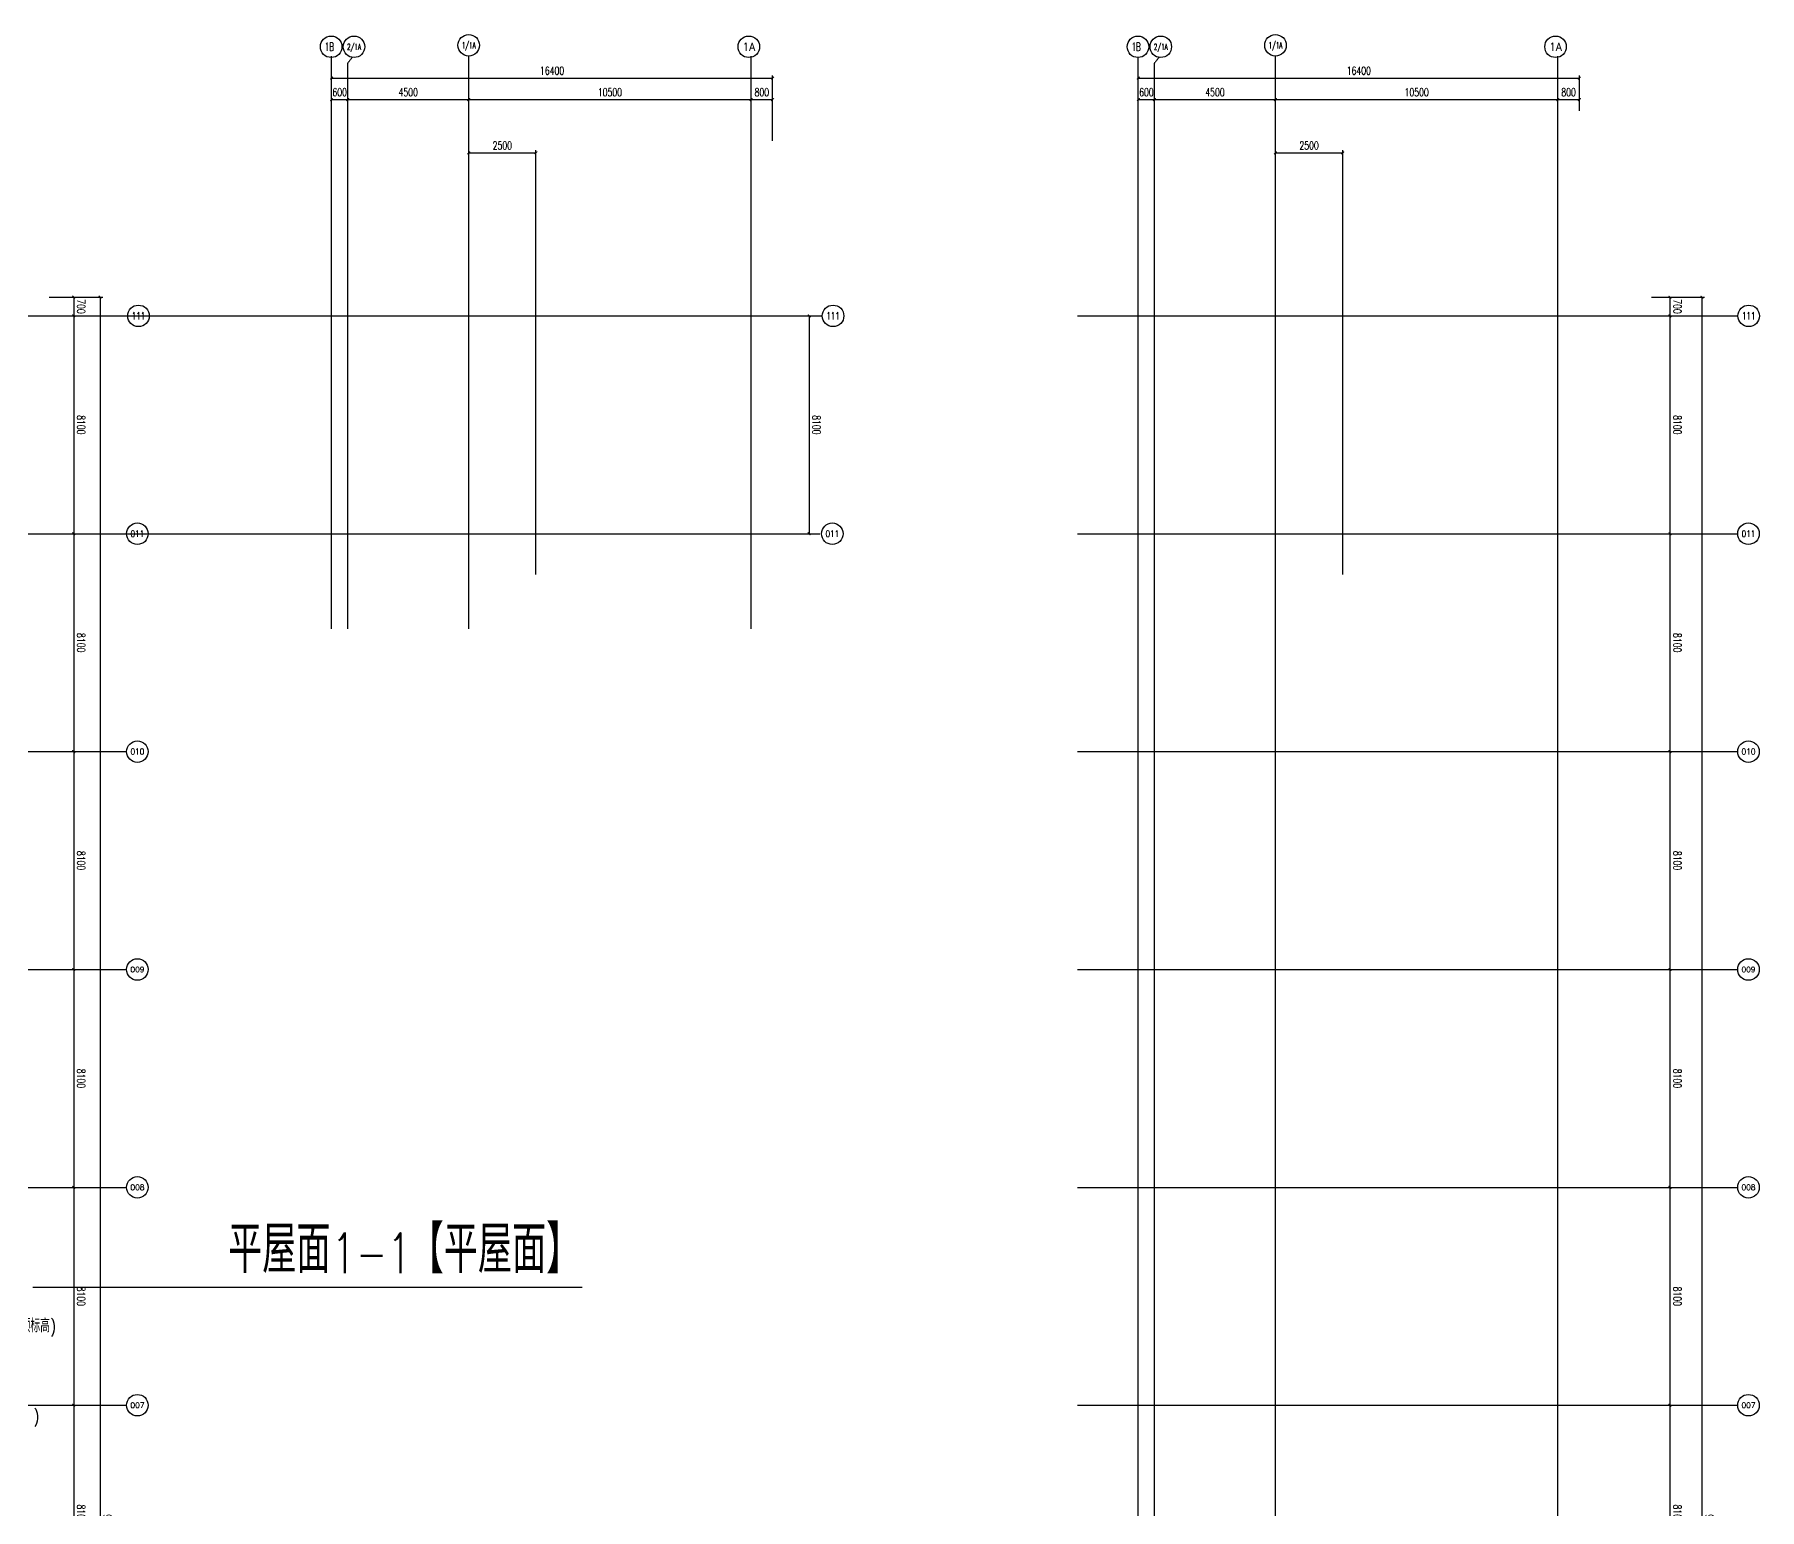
# Model space of a CAD drawing. Extents: x -954573 to 446329, y 489853 to 1226784.
# Drawn here: x 374498 to 438645, y 787444 to 842282 of the extents above; entities that cross this region are included whole.
import ezdxf
from ezdxf.enums import TextEntityAlignment as Align

# ---------------------------------------------------------------- set-up
doc = ezdxf.new("R2010")
doc.units = 0
doc.header["$LTSCALE"] = 10
doc.header["$MEASUREMENT"] = 0
doc.linetypes.add('10平面$0$DOTE', pattern=[2.42, 2, -0.2, 0.02, -0.2])
doc.layers.get('Defpoints').update_dxf_attribs({"color": 210})
for name, color, linetype in [('10平面$0$A-AXIS-D', 8, 'Continuous'), ('10平面$0$A-AXIS-DOTE', 8, '10平面$0$DOTE'), ('10平面$0$AS-WALL', 8, 'Continuous'), ('10平面$0$PUB_TEXT', 8, 'Continuous'), ('A-LIN-V', 9, 'Continuous'), ('建-引出', 3, 'Continuous')]:
    doc.layers.add(name, color=color, linetype=linetype)
doc.styles.add('10平面$0$_TCH_AXIS', font='COMPLEX', dxfattribs={"bigfont": 'GBCBIG'})
doc.styles.add('10平面$0$_TCH_DIM', font='SIMPLEX', dxfattribs={"bigfont": 'GBCBIG'})
doc.styles.add('10平面$0$_TCH_DIM_T3', font='SIMPLEX', dxfattribs={"width": 0.705882, "bigfont": 'GBCBIG'})
doc.styles.add('10平面$0$A-DIM_T3', font='SIMPLEX', dxfattribs={"width": 0.705882, "bigfont": 'GBCBIG'})
doc.styles.add('A-STANDARD', font='SIMPLEX', dxfattribs={"bigfont": 'GBCBIG'})
doc.dimstyles.new('10平面$0$_TCH_ARCH&&100', dxfattribs={"dimtxt": 297.5, "dimasz": 100, "dimexe": 100, "dimexo": 100, "dimgap": 126.25, "dimtad": 1, "dimdec": 0, "dimzin": 0, "dimdsep": 46, "dimtxsty": '10平面$0$_TCH_DIM_T3', "dimblk": '10平面$0$_ArchTick', "dimcen": 0.09, "dimclrt": 7, "dimazin": 2, "dimtfac": 1, "dimtdec": 0, "dimtix": 1, "dimtmove": 2, "dimatfit": 3, "dimfxl": 0, "dimtolj": 1, "dimtzin": 0, "dimarcsym": 0})
doc.dimstyles.new('10平面$0$A-DIM&&100', dxfattribs={"dimtxt": 297.5, "dimasz": 100, "dimexe": 100, "dimexo": 100, "dimgap": 126.25, "dimtad": 1, "dimdec": 0, "dimzin": 0, "dimdsep": 46, "dimtxsty": '10平面$0$A-DIM_T3', "dimblk": '10平面$0$_ArchTick', "dimcen": 0.09, "dimclrt": 7, "dimazin": 2, "dimtfac": 1, "dimtdec": 0, "dimtix": 1, "dimtmove": 2, "dimatfit": 3, "dimfxl": 0, "dimtolj": 1, "dimtzin": 0, "dimarcsym": 0})

# ---------------------------------------------------------------- blocks, each defined once
blk = doc.blocks.new('10平面$0$rrrrrrrrrrrrrrrrrrrrr')
at = {"layer": '10平面$0$PUB_TEXT', "style": '10平面$0$_TCH_DIM'}
blk.add_text('幕墙顶标高', height=506.38, dxfattribs=at).set_placement((-126848.4, 794030))
at = {"layer": '10平面$0$PUB_TEXT', "style": '10平面$0$_TCH_DIM', "width": 0.705882}
for p in [(-125005.3, 794030), (-125623.9, 790680)]:
    blk.add_text(')', height=446.2, dxfattribs=at).set_placement(p)
blk = doc.blocks.new('10平面$0$_ArchTick')
at = {"color": 0, "linetype": 'ByBlock', "const_width": 0.4}
blk.add_lwpolyline([(-0.5, -0.5), (0.5, 0.5)], dxfattribs=at)
blk = doc.blocks.new('*D2981')
at = {"layer": '10平面$0$A-AXIS-D', "color": 0, "lineweight": -2}
for p, q in [((95776, 27700), (96792, 27700)), ((96692, 27700), (96692, 27000)), ((95776, 27000), (96792, 27000))]:
    blk.add_line(p, q, dxfattribs=at)
at = {"layer": 'Defpoints', "color": 0}
for p in [(95676, 27700), (95676, 27000), (96692, 27000)]:
    blk.add_point(p, dxfattribs=at)
at = {"layer": '10平面$0$A-AXIS-D', "color": 0, "lineweight": -2, "xscale": 100, "yscale": 100, "zscale": 100}
for p, rotation in [((96692, 27700), 90), ((96692, 27000), 270)]:
    blk.add_blockref('10平面$0$_ArchTick', p, dxfattribs=dict(at, rotation=rotation))
at = {"layer": '10平面$0$A-AXIS-D', "color": 7, "insert": (96967, 27350), "char_height": 297.5, "attachment_point": 5, "rotation": 270, "style": '10平面$0$A-DIM_T3'}
blk.add_mtext('\\A1;700', dxfattribs=at)
blk = doc.blocks.new('*D2982')
at = {"layer": '10平面$0$A-AXIS-D', "color": 0, "lineweight": -2}
for p, q in [((95776, 27000), (96792, 27000)), ((96692, 27000), (96692, 18900)), ((95776, 18900), (96792, 18900))]:
    blk.add_line(p, q, dxfattribs=at)
at = {"layer": 'Defpoints', "color": 0}
for p in [(95676, 27000), (95676, 18900), (96692, 18900)]:
    blk.add_point(p, dxfattribs=at)
at = {"layer": '10平面$0$A-AXIS-D', "color": 0, "lineweight": -2, "xscale": 100, "yscale": 100, "zscale": 100}
for p, rotation in [((96692, 27000), 90), ((96692, 18900), 270)]:
    blk.add_blockref('10平面$0$_ArchTick', p, dxfattribs=dict(at, rotation=rotation))
at = {"layer": '10平面$0$A-AXIS-D', "color": 7, "insert": (96967, 22950), "char_height": 297.5, "attachment_point": 5, "rotation": 270, "style": '10平面$0$A-DIM_T3'}
blk.add_mtext('\\A1;8100', dxfattribs=at)
blk = doc.blocks.new('*D2983')
at = {"layer": '10平面$0$A-AXIS-D', "color": 0, "lineweight": -2}
for p, q in [((95776, 18900), (96792, 18900)), ((96692, 18900), (96692, 10800)), ((95776, 10800), (96792, 10800))]:
    blk.add_line(p, q, dxfattribs=at)
at = {"layer": 'Defpoints', "color": 0}
for p in [(95676, 18900), (95676, 10800), (96692, 10800)]:
    blk.add_point(p, dxfattribs=at)
at = {"layer": '10平面$0$A-AXIS-D', "color": 0, "lineweight": -2, "xscale": 100, "yscale": 100, "zscale": 100}
for p, rotation in [((96692, 18900), 90), ((96692, 10800), 270)]:
    blk.add_blockref('10平面$0$_ArchTick', p, dxfattribs=dict(at, rotation=rotation))
at = {"layer": '10平面$0$A-AXIS-D', "color": 7, "insert": (96967, 14850), "char_height": 297.5, "attachment_point": 5, "rotation": 270, "style": '10平面$0$A-DIM_T3'}
blk.add_mtext('\\A1;8100', dxfattribs=at)
blk = doc.blocks.new('*D2984')
at = {"layer": '10平面$0$A-AXIS-D', "color": 0, "lineweight": -2}
for p, q in [((95776, 10800), (96792, 10800)), ((96692, 10800), (96692, 2700)), ((95776, 2700), (96792, 2700))]:
    blk.add_line(p, q, dxfattribs=at)
at = {"layer": 'Defpoints', "color": 0}
for p in [(95676, 10800), (95676, 2700), (96692, 2700)]:
    blk.add_point(p, dxfattribs=at)
at = {"layer": '10平面$0$A-AXIS-D', "color": 0, "lineweight": -2, "xscale": 100, "yscale": 100, "zscale": 100}
for p, rotation in [((96692, 10800), 90), ((96692, 2700), 270)]:
    blk.add_blockref('10平面$0$_ArchTick', p, dxfattribs=dict(at, rotation=rotation))
at = {"layer": '10平面$0$A-AXIS-D', "color": 7, "insert": (96967, 6750), "char_height": 297.5, "attachment_point": 5, "rotation": 270, "style": '10平面$0$A-DIM_T3'}
blk.add_mtext('\\A1;8100', dxfattribs=at)
blk = doc.blocks.new('*D2985')
at = {"layer": '10平面$0$A-AXIS-D', "color": 0, "lineweight": -2}
for p, q in [((95776, 2700), (96792, 2700)), ((96692, 2700), (96692, -5400)), ((95776, -5400), (96792, -5400))]:
    blk.add_line(p, q, dxfattribs=at)
at = {"layer": 'Defpoints', "color": 0}
for p in [(95676, 2700), (95676, -5400), (96692, -5400)]:
    blk.add_point(p, dxfattribs=at)
at = {"layer": '10平面$0$A-AXIS-D', "color": 0, "lineweight": -2, "xscale": 100, "yscale": 100, "zscale": 100}
for p, rotation in [((96692, 2700), 90), ((96692, -5400), 270)]:
    blk.add_blockref('10平面$0$_ArchTick', p, dxfattribs=dict(at, rotation=rotation))
at = {"layer": '10平面$0$A-AXIS-D', "color": 7, "insert": (96967, -1350), "char_height": 297.5, "attachment_point": 5, "rotation": 270, "style": '10平面$0$A-DIM_T3'}
blk.add_mtext('\\A1;8100', dxfattribs=at)
blk = doc.blocks.new('*D2986')
at = {"layer": '10平面$0$A-AXIS-D', "color": 0, "lineweight": -2}
for p, q in [((95776, -5400), (96792, -5400)), ((96692, -5400), (96692, -13500)), ((95776, -13500), (96792, -13500))]:
    blk.add_line(p, q, dxfattribs=at)
at = {"layer": 'Defpoints', "color": 0}
for p in [(95676, -5400), (95676, -13500), (96692, -13500)]:
    blk.add_point(p, dxfattribs=at)
at = {"layer": '10平面$0$A-AXIS-D', "color": 0, "lineweight": -2, "xscale": 100, "yscale": 100, "zscale": 100}
for p, rotation in [((96692, -5400), 90), ((96692, -13500), 270)]:
    blk.add_blockref('10平面$0$_ArchTick', p, dxfattribs=dict(at, rotation=rotation))
at = {"layer": '10平面$0$A-AXIS-D', "color": 7, "insert": (96967, -9450), "char_height": 297.5, "attachment_point": 5, "rotation": 270, "style": '10平面$0$A-DIM_T3'}
blk.add_mtext('\\A1;8100', dxfattribs=at)
blk = doc.blocks.new('*D2987')
at = {"layer": '10平面$0$A-AXIS-D', "color": 0, "lineweight": -2}
for p, q in [((95776, -13500), (96792, -13500)), ((96692, -13500), (96692, -21600)), ((95776, -21600), (96792, -21600))]:
    blk.add_line(p, q, dxfattribs=at)
at = {"layer": 'Defpoints', "color": 0}
for p in [(95676, -13500), (95676, -21600), (96692, -21600)]:
    blk.add_point(p, dxfattribs=at)
at = {"layer": '10平面$0$A-AXIS-D', "color": 0, "lineweight": -2, "xscale": 100, "yscale": 100, "zscale": 100}
for p, rotation in [((96692, -13500), 90), ((96692, -21600), 270)]:
    blk.add_blockref('10平面$0$_ArchTick', p, dxfattribs=dict(at, rotation=rotation))
at = {"layer": '10平面$0$A-AXIS-D', "color": 7, "insert": (96967, -17550), "char_height": 297.5, "attachment_point": 5, "rotation": 270, "style": '10平面$0$A-DIM_T3'}
blk.add_mtext('\\A1;8100', dxfattribs=at)
blk = doc.blocks.new('*D3010')
at = {"layer": '10平面$0$A-AXIS-D', "color": 0, "lineweight": -2}
for p, q in [((155366, 27700), (156152, 27700)), ((156052, 27700), (156052, 27000)), ((155366, 27000), (156152, 27000))]:
    blk.add_line(p, q, dxfattribs=at)
at = {"layer": 'Defpoints', "color": 0}
for p in [(155266, 27700), (155266, 27000), (156052, 27000)]:
    blk.add_point(p, dxfattribs=at)
at = {"layer": '10平面$0$A-AXIS-D', "color": 0, "lineweight": -2, "xscale": 100, "yscale": 100, "zscale": 100}
for p, rotation in [((156052, 27700), 90), ((156052, 27000), 270)]:
    blk.add_blockref('10平面$0$_ArchTick', p, dxfattribs=dict(at, rotation=rotation))
at = {"layer": '10平面$0$A-AXIS-D', "color": 7, "insert": (156327, 27350), "char_height": 297.5, "attachment_point": 5, "rotation": 270, "style": '10平面$0$A-DIM_T3'}
blk.add_mtext('\\A1;700', dxfattribs=at)
blk = doc.blocks.new('*D3011')
at = {"layer": '10平面$0$A-AXIS-D', "color": 0, "lineweight": -2}
for p, q in [((155366, 27000), (156152, 27000)), ((156052, 27000), (156052, 18900)), ((155366, 18900), (156152, 18900))]:
    blk.add_line(p, q, dxfattribs=at)
at = {"layer": 'Defpoints', "color": 0}
for p in [(155266, 27000), (155266, 18900), (156052, 18900)]:
    blk.add_point(p, dxfattribs=at)
at = {"layer": '10平面$0$A-AXIS-D', "color": 0, "lineweight": -2, "xscale": 100, "yscale": 100, "zscale": 100}
for p, rotation in [((156052, 27000), 90), ((156052, 18900), 270)]:
    blk.add_blockref('10平面$0$_ArchTick', p, dxfattribs=dict(at, rotation=rotation))
at = {"layer": '10平面$0$A-AXIS-D', "color": 7, "insert": (156327, 22950), "char_height": 297.5, "attachment_point": 5, "rotation": 270, "style": '10平面$0$A-DIM_T3'}
blk.add_mtext('\\A1;8100', dxfattribs=at)
blk = doc.blocks.new('*D3012')
at = {"layer": '10平面$0$A-AXIS-D', "color": 0, "lineweight": -2}
for p, q in [((155366, 18900), (156152, 18900)), ((156052, 18900), (156052, 10800)), ((155366, 10800), (156152, 10800))]:
    blk.add_line(p, q, dxfattribs=at)
at = {"layer": 'Defpoints', "color": 0}
for p in [(155266, 18900), (155266, 10800), (156052, 10800)]:
    blk.add_point(p, dxfattribs=at)
at = {"layer": '10平面$0$A-AXIS-D', "color": 0, "lineweight": -2, "xscale": 100, "yscale": 100, "zscale": 100}
for p, rotation in [((156052, 18900), 90), ((156052, 10800), 270)]:
    blk.add_blockref('10平面$0$_ArchTick', p, dxfattribs=dict(at, rotation=rotation))
at = {"layer": '10平面$0$A-AXIS-D', "color": 7, "insert": (156327, 14850), "char_height": 297.5, "attachment_point": 5, "rotation": 270, "style": '10平面$0$A-DIM_T3'}
blk.add_mtext('\\A1;8100', dxfattribs=at)
blk = doc.blocks.new('*D3013')
at = {"layer": '10平面$0$A-AXIS-D', "color": 0, "lineweight": -2}
for p, q in [((155366, 10800), (156152, 10800)), ((156052, 10800), (156052, 2700)), ((155366, 2700), (156152, 2700))]:
    blk.add_line(p, q, dxfattribs=at)
at = {"layer": 'Defpoints', "color": 0}
for p in [(155266, 10800), (155266, 2700), (156052, 2700)]:
    blk.add_point(p, dxfattribs=at)
at = {"layer": '10平面$0$A-AXIS-D', "color": 0, "lineweight": -2, "xscale": 100, "yscale": 100, "zscale": 100}
for p, rotation in [((156052, 10800), 90), ((156052, 2700), 270)]:
    blk.add_blockref('10平面$0$_ArchTick', p, dxfattribs=dict(at, rotation=rotation))
at = {"layer": '10平面$0$A-AXIS-D', "color": 7, "insert": (156327, 6750), "char_height": 297.5, "attachment_point": 5, "rotation": 270, "style": '10平面$0$A-DIM_T3'}
blk.add_mtext('\\A1;8100', dxfattribs=at)
blk = doc.blocks.new('*D3014')
at = {"layer": '10平面$0$A-AXIS-D', "color": 0, "lineweight": -2}
for p, q in [((155366, 2700), (156152, 2700)), ((156052, 2700), (156052, -5400)), ((155366, -5400), (156152, -5400))]:
    blk.add_line(p, q, dxfattribs=at)
at = {"layer": 'Defpoints', "color": 0}
for p in [(155266, 2700), (155266, -5400), (156052, -5400)]:
    blk.add_point(p, dxfattribs=at)
at = {"layer": '10平面$0$A-AXIS-D', "color": 0, "lineweight": -2, "xscale": 100, "yscale": 100, "zscale": 100}
for p, rotation in [((156052, 2700), 90), ((156052, -5400), 270)]:
    blk.add_blockref('10平面$0$_ArchTick', p, dxfattribs=dict(at, rotation=rotation))
at = {"layer": '10平面$0$A-AXIS-D', "color": 7, "insert": (156327, -1350), "char_height": 297.5, "attachment_point": 5, "rotation": 270, "style": '10平面$0$A-DIM_T3'}
blk.add_mtext('\\A1;8100', dxfattribs=at)
blk = doc.blocks.new('*D3015')
at = {"layer": '10平面$0$A-AXIS-D', "color": 0, "lineweight": -2}
for p, q in [((155366, -5400), (156152, -5400)), ((156052, -5400), (156052, -13500)), ((155366, -13500), (156152, -13500))]:
    blk.add_line(p, q, dxfattribs=at)
at = {"layer": 'Defpoints', "color": 0}
for p in [(155266, -5400), (155266, -13500), (156052, -13500)]:
    blk.add_point(p, dxfattribs=at)
at = {"layer": '10平面$0$A-AXIS-D', "color": 0, "lineweight": -2, "xscale": 100, "yscale": 100, "zscale": 100}
for p, rotation in [((156052, -5400), 90), ((156052, -13500), 270)]:
    blk.add_blockref('10平面$0$_ArchTick', p, dxfattribs=dict(at, rotation=rotation))
at = {"layer": '10平面$0$A-AXIS-D', "color": 7, "insert": (156327, -9450), "char_height": 297.5, "attachment_point": 5, "rotation": 270, "style": '10平面$0$A-DIM_T3'}
blk.add_mtext('\\A1;8100', dxfattribs=at)
blk = doc.blocks.new('*D3016')
at = {"layer": '10平面$0$A-AXIS-D', "color": 0, "lineweight": -2}
for p, q in [((155366, -13500), (156152, -13500)), ((156052, -13500), (156052, -21600)), ((155366, -21600), (156152, -21600))]:
    blk.add_line(p, q, dxfattribs=at)
at = {"layer": 'Defpoints', "color": 0}
for p in [(155266, -13500), (155266, -21600), (156052, -21600)]:
    blk.add_point(p, dxfattribs=at)
at = {"layer": '10平面$0$A-AXIS-D', "color": 0, "lineweight": -2, "xscale": 100, "yscale": 100, "zscale": 100}
for p, rotation in [((156052, -13500), 90), ((156052, -21600), 270)]:
    blk.add_blockref('10平面$0$_ArchTick', p, dxfattribs=dict(at, rotation=rotation))
at = {"layer": '10平面$0$A-AXIS-D', "color": 7, "insert": (156327, -17550), "char_height": 297.5, "attachment_point": 5, "rotation": 270, "style": '10平面$0$A-DIM_T3'}
blk.add_mtext('\\A1;8100', dxfattribs=at)
blk = doc.blocks.new('*D3030')
at = {"layer": '10平面$0$A-AXIS-D', "color": 0, "lineweight": -2}
for p, q in [((106282, 33510), (106282, 35142)), ((106282, 35042), (106882, 35042)), ((106882, 33510), (106882, 35142))]:
    blk.add_line(p, q, dxfattribs=at)
at = {"layer": 'Defpoints', "color": 0}
for p in [(106882, 35042), (106282, 33410), (106882, 33410)]:
    blk.add_point(p, dxfattribs=at)
at = {"layer": '10平面$0$A-AXIS-D', "color": 0, "lineweight": -2, "xscale": 100, "yscale": 100, "zscale": 100, "rotation": 180}
blk.add_blockref('10平面$0$_ArchTick', (106282, 35042), dxfattribs=at)
at = {"layer": '10平面$0$A-AXIS-D', "color": 0, "lineweight": -2, "xscale": 100, "yscale": 100, "zscale": 100}
blk.add_blockref('10平面$0$_ArchTick', (106882, 35042), dxfattribs=at)
at = {"layer": '10平面$0$A-AXIS-D', "color": 7, "insert": (106582, 35317), "char_height": 297.5, "attachment_point": 5, "style": '10平面$0$_TCH_DIM_T3'}
blk.add_mtext('\\A1;600', dxfattribs=at)
blk = doc.blocks.new('*D3031')
at = {"layer": '10平面$0$A-AXIS-D', "color": 0, "lineweight": -2}
for p, q in [((106882, 33510), (106882, 35142)), ((106882, 35042), (111382, 35042)), ((111382, 33510), (111382, 35142))]:
    blk.add_line(p, q, dxfattribs=at)
at = {"layer": 'Defpoints', "color": 0}
for p in [(111382, 35042), (106882, 33410), (111382, 33410)]:
    blk.add_point(p, dxfattribs=at)
at = {"layer": '10平面$0$A-AXIS-D', "color": 0, "lineweight": -2, "xscale": 100, "yscale": 100, "zscale": 100, "rotation": 180}
blk.add_blockref('10平面$0$_ArchTick', (106882, 35042), dxfattribs=at)
at = {"layer": '10平面$0$A-AXIS-D', "color": 0, "lineweight": -2, "xscale": 100, "yscale": 100, "zscale": 100}
blk.add_blockref('10平面$0$_ArchTick', (111382, 35042), dxfattribs=at)
at = {"layer": '10平面$0$A-AXIS-D', "color": 7, "insert": (109132, 35317), "char_height": 297.5, "attachment_point": 5, "style": '10平面$0$_TCH_DIM_T3'}
blk.add_mtext('\\A1;4500', dxfattribs=at)
blk = doc.blocks.new('*D3032')
at = {"layer": '10平面$0$A-AXIS-D', "color": 0, "lineweight": -2}
for p, q in [((111382, 33510), (111382, 35142)), ((111382, 35042), (121882, 35042)), ((121882, 33510), (121882, 35142))]:
    blk.add_line(p, q, dxfattribs=at)
at = {"layer": 'Defpoints', "color": 0}
for p in [(121882, 35042), (111382, 33410), (121882, 33410)]:
    blk.add_point(p, dxfattribs=at)
at = {"layer": '10平面$0$A-AXIS-D', "color": 0, "lineweight": -2, "xscale": 100, "yscale": 100, "zscale": 100, "rotation": 180}
blk.add_blockref('10平面$0$_ArchTick', (111382, 35042), dxfattribs=at)
at = {"layer": '10平面$0$A-AXIS-D', "color": 0, "lineweight": -2, "xscale": 100, "yscale": 100, "zscale": 100}
blk.add_blockref('10平面$0$_ArchTick', (121882, 35042), dxfattribs=at)
at = {"layer": '10平面$0$A-AXIS-D', "color": 7, "insert": (116632, 35317), "char_height": 297.5, "attachment_point": 5, "style": '10平面$0$_TCH_DIM_T3'}
blk.add_mtext('\\A1;10500', dxfattribs=at)
blk = doc.blocks.new('*D3033')
at = {"layer": '10平面$0$A-AXIS-D', "color": 0, "lineweight": -2}
for p, q in [((121882, 33510), (121882, 35142)), ((121882, 35042), (122682, 35042)), ((122682, 33510), (122682, 35142))]:
    blk.add_line(p, q, dxfattribs=at)
at = {"layer": 'Defpoints', "color": 0}
for p in [(122682, 35042), (121882, 33410), (122682, 33410)]:
    blk.add_point(p, dxfattribs=at)
at = {"layer": '10平面$0$A-AXIS-D', "color": 0, "lineweight": -2, "xscale": 100, "yscale": 100, "zscale": 100, "rotation": 180}
blk.add_blockref('10平面$0$_ArchTick', (121882, 35042), dxfattribs=at)
at = {"layer": '10平面$0$A-AXIS-D', "color": 0, "lineweight": -2, "xscale": 100, "yscale": 100, "zscale": 100}
blk.add_blockref('10平面$0$_ArchTick', (122682, 35042), dxfattribs=at)
at = {"layer": '10平面$0$A-AXIS-D', "color": 7, "insert": (122282, 35317), "char_height": 297.5, "attachment_point": 5, "style": '10平面$0$_TCH_DIM_T3'}
blk.add_mtext('\\A1;800', dxfattribs=at)
blk = doc.blocks.new('*D3043')
at = {"layer": '10平面$0$A-AXIS-D', "color": 0, "lineweight": -2}
for p, q in [((106282, 34728), (106282, 35942)), ((122682, 34728), (122682, 35942)), ((106282, 35842), (122682, 35842))]:
    blk.add_line(p, q, dxfattribs=at)
at = {"layer": 'Defpoints', "color": 0}
for p in [(122682, 35842), (106282, 34628), (122682, 34628)]:
    blk.add_point(p, dxfattribs=at)
at = {"layer": '10平面$0$A-AXIS-D', "color": 0, "lineweight": -2, "xscale": 100, "yscale": 100, "zscale": 100, "rotation": 180}
blk.add_blockref('10平面$0$_ArchTick', (106282, 35842), dxfattribs=at)
at = {"layer": '10平面$0$A-AXIS-D', "color": 0, "lineweight": -2, "xscale": 100, "yscale": 100, "zscale": 100}
blk.add_blockref('10平面$0$_ArchTick', (122682, 35842), dxfattribs=at)
at = {"layer": '10平面$0$A-AXIS-D', "color": 7, "insert": (114482, 36117), "char_height": 297.5, "attachment_point": 5, "style": '10平面$0$_TCH_DIM_T3'}
blk.add_mtext('\\A1;16400', dxfattribs=at)
blk = doc.blocks.new('*D3045')
at = {"layer": '10平面$0$A-AXIS-D', "color": 0, "lineweight": -2}
for p, q in [((95876, 27700), (97772, 27700)), ((97672, 27700), (97672, -63700)), ((95876, -63700), (97772, -63700))]:
    blk.add_line(p, q, dxfattribs=at)
at = {"layer": 'Defpoints', "color": 0}
for p in [(95776, 27700), (95776, -63700), (97672, -63700)]:
    blk.add_point(p, dxfattribs=at)
at = {"layer": '10平面$0$A-AXIS-D', "color": 0, "lineweight": -2, "xscale": 100, "yscale": 100, "zscale": 100}
for p, rotation in [((97672, 27700), 90), ((97672, -63700), 270)]:
    blk.add_blockref('10平面$0$_ArchTick', p, dxfattribs=dict(at, rotation=rotation))
at = {"layer": '10平面$0$A-AXIS-D', "color": 7, "insert": (97947, -18000), "char_height": 297.5, "attachment_point": 5, "rotation": 270, "style": '10平面$0$_TCH_DIM_T3'}
blk.add_mtext('\\A1;91400', dxfattribs=at)
blk = doc.blocks.new('*D3046')
at = {"layer": '10平面$0$A-AXIS-D', "color": 0, "lineweight": -2}
for p, q in [((123356, 27000), (124142, 27000)), ((124042, 27000), (124042, 18900)), ((123356, 18900), (124142, 18900))]:
    blk.add_line(p, q, dxfattribs=at)
at = {"layer": 'Defpoints', "color": 0}
for p in [(123256, 27000), (123256, 18900), (124042, 18900)]:
    blk.add_point(p, dxfattribs=at)
at = {"layer": '10平面$0$A-AXIS-D', "color": 0, "lineweight": -2, "xscale": 100, "yscale": 100, "zscale": 100}
for p, rotation in [((124042, 27000), 90), ((124042, 18900), 270)]:
    blk.add_blockref('10平面$0$_ArchTick', p, dxfattribs=dict(at, rotation=rotation))
at = {"layer": '10平面$0$A-AXIS-D', "color": 7, "insert": (124317, 22950), "char_height": 297.5, "attachment_point": 5, "rotation": 270, "style": '10平面$0$A-DIM_T3'}
blk.add_mtext('\\A1;8100', dxfattribs=at)
blk = doc.blocks.new('*D3047')
at = {"layer": '10平面$0$A-AXIS-D', "color": 0, "lineweight": -2}
for p, q in [((155366, 27700), (157342, 27700)), ((157242, 27700), (157242, -63700)), ((155366, -63700), (157342, -63700))]:
    blk.add_line(p, q, dxfattribs=at)
at = {"layer": 'Defpoints', "color": 0}
for p in [(155266, 27700), (155266, -63700), (157242, -63700)]:
    blk.add_point(p, dxfattribs=at)
at = {"layer": '10平面$0$A-AXIS-D', "color": 0, "lineweight": -2, "xscale": 100, "yscale": 100, "zscale": 100}
for p, rotation in [((157242, 27700), 90), ((157242, -63700), 270)]:
    blk.add_blockref('10平面$0$_ArchTick', p, dxfattribs=dict(at, rotation=rotation))
at = {"layer": '10平面$0$A-AXIS-D', "color": 7, "insert": (157517, -18000), "char_height": 297.5, "attachment_point": 5, "rotation": 270, "style": '10平面$0$_TCH_DIM_T3'}
blk.add_mtext('\\A1;91400', dxfattribs=at)
blk = doc.blocks.new('*D3112')
at = {"layer": '10平面$0$A-AXIS-D', "color": 0, "lineweight": -2}
for p, q in [((136282, 34628), (136282, 35142)), ((136282, 35042), (136882, 35042)), ((136882, 34628), (136882, 35142))]:
    blk.add_line(p, q, dxfattribs=at)
at = {"layer": 'Defpoints', "color": 0}
for p in [(136882, 35042), (136282, 34528), (136882, 34528)]:
    blk.add_point(p, dxfattribs=at)
at = {"layer": '10平面$0$A-AXIS-D', "color": 0, "lineweight": -2, "xscale": 100, "yscale": 100, "zscale": 100, "rotation": 180}
blk.add_blockref('10平面$0$_ArchTick', (136282, 35042), dxfattribs=at)
at = {"layer": '10平面$0$A-AXIS-D', "color": 0, "lineweight": -2, "xscale": 100, "yscale": 100, "zscale": 100}
blk.add_blockref('10平面$0$_ArchTick', (136882, 35042), dxfattribs=at)
at = {"layer": '10平面$0$A-AXIS-D', "color": 7, "insert": (136582, 35317), "char_height": 297.5, "attachment_point": 5, "style": '10平面$0$_TCH_DIM_T3'}
blk.add_mtext('\\A1;600', dxfattribs=at)
blk = doc.blocks.new('*D3113')
at = {"layer": '10平面$0$A-AXIS-D', "color": 0, "lineweight": -2}
for p, q in [((136882, 34628), (136882, 35142)), ((136882, 35042), (141382, 35042)), ((141382, 34628), (141382, 35142))]:
    blk.add_line(p, q, dxfattribs=at)
at = {"layer": 'Defpoints', "color": 0}
for p in [(141382, 35042), (136882, 34528), (141382, 34528)]:
    blk.add_point(p, dxfattribs=at)
at = {"layer": '10平面$0$A-AXIS-D', "color": 0, "lineweight": -2, "xscale": 100, "yscale": 100, "zscale": 100, "rotation": 180}
blk.add_blockref('10平面$0$_ArchTick', (136882, 35042), dxfattribs=at)
at = {"layer": '10平面$0$A-AXIS-D', "color": 0, "lineweight": -2, "xscale": 100, "yscale": 100, "zscale": 100}
blk.add_blockref('10平面$0$_ArchTick', (141382, 35042), dxfattribs=at)
at = {"layer": '10平面$0$A-AXIS-D', "color": 7, "insert": (139132, 35317), "char_height": 297.5, "attachment_point": 5, "style": '10平面$0$_TCH_DIM_T3'}
blk.add_mtext('\\A1;4500', dxfattribs=at)
blk = doc.blocks.new('*D3114')
at = {"layer": '10平面$0$A-AXIS-D', "color": 0, "lineweight": -2}
for p, q in [((141382, 34628), (141382, 35142)), ((141382, 35042), (151882, 35042)), ((151882, 34628), (151882, 35142))]:
    blk.add_line(p, q, dxfattribs=at)
at = {"layer": 'Defpoints', "color": 0}
for p in [(151882, 35042), (141382, 34528), (151882, 34528)]:
    blk.add_point(p, dxfattribs=at)
at = {"layer": '10平面$0$A-AXIS-D', "color": 0, "lineweight": -2, "xscale": 100, "yscale": 100, "zscale": 100, "rotation": 180}
blk.add_blockref('10平面$0$_ArchTick', (141382, 35042), dxfattribs=at)
at = {"layer": '10平面$0$A-AXIS-D', "color": 0, "lineweight": -2, "xscale": 100, "yscale": 100, "zscale": 100}
blk.add_blockref('10平面$0$_ArchTick', (151882, 35042), dxfattribs=at)
at = {"layer": '10平面$0$A-AXIS-D', "color": 7, "insert": (146632, 35317), "char_height": 297.5, "attachment_point": 5, "style": '10平面$0$_TCH_DIM_T3'}
blk.add_mtext('\\A1;10500', dxfattribs=at)
blk = doc.blocks.new('*D3115')
at = {"layer": '10平面$0$A-AXIS-D', "color": 0, "lineweight": -2}
for p, q in [((151882, 34628), (151882, 35142)), ((151882, 35042), (152682, 35042)), ((152682, 34628), (152682, 35142))]:
    blk.add_line(p, q, dxfattribs=at)
at = {"layer": 'Defpoints', "color": 0}
for p in [(152682, 35042), (151882, 34528), (152682, 34528)]:
    blk.add_point(p, dxfattribs=at)
at = {"layer": '10平面$0$A-AXIS-D', "color": 0, "lineweight": -2, "xscale": 100, "yscale": 100, "zscale": 100, "rotation": 180}
blk.add_blockref('10平面$0$_ArchTick', (151882, 35042), dxfattribs=at)
at = {"layer": '10平面$0$A-AXIS-D', "color": 0, "lineweight": -2, "xscale": 100, "yscale": 100, "zscale": 100}
blk.add_blockref('10平面$0$_ArchTick', (152682, 35042), dxfattribs=at)
at = {"layer": '10平面$0$A-AXIS-D', "color": 7, "insert": (152282, 35317), "char_height": 297.5, "attachment_point": 5, "style": '10平面$0$_TCH_DIM_T3'}
blk.add_mtext('\\A1;800', dxfattribs=at)
blk = doc.blocks.new('*D3116')
at = {"layer": '10平面$0$A-AXIS-D', "color": 0, "lineweight": -2}
for p, q in [((136282, 34728), (136282, 35942)), ((152682, 34728), (152682, 35942)), ((136282, 35842), (152682, 35842))]:
    blk.add_line(p, q, dxfattribs=at)
at = {"layer": 'Defpoints', "color": 0}
for p in [(152682, 35842), (136282, 34628), (152682, 34628)]:
    blk.add_point(p, dxfattribs=at)
at = {"layer": '10平面$0$A-AXIS-D', "color": 0, "lineweight": -2, "xscale": 100, "yscale": 100, "zscale": 100, "rotation": 180}
blk.add_blockref('10平面$0$_ArchTick', (136282, 35842), dxfattribs=at)
at = {"layer": '10平面$0$A-AXIS-D', "color": 0, "lineweight": -2, "xscale": 100, "yscale": 100, "zscale": 100}
blk.add_blockref('10平面$0$_ArchTick', (152682, 35842), dxfattribs=at)
at = {"layer": '10平面$0$A-AXIS-D', "color": 7, "insert": (144482, 36117), "char_height": 297.5, "attachment_point": 5, "style": '10平面$0$_TCH_DIM_T3'}
blk.add_mtext('\\A1;16400', dxfattribs=at)
blk = doc.blocks.new('*D3193')
at = {"layer": '10平面$0$A-AXIS-D', "color": 0, "lineweight": -2}
for p, q in [((111382, 32160), (111382, 33160)), ((111382, 33060), (113882, 33060)), ((113882, 32160), (113882, 33160))]:
    blk.add_line(p, q, dxfattribs=at)
at = {"layer": 'Defpoints', "color": 0}
for p in [(113882, 33060), (111382, 32060), (113882, 32060)]:
    blk.add_point(p, dxfattribs=at)
at = {"layer": '10平面$0$A-AXIS-D', "color": 0, "lineweight": -2, "xscale": 100, "yscale": 100, "zscale": 100, "rotation": 180}
blk.add_blockref('10平面$0$_ArchTick', (111382, 33060), dxfattribs=at)
at = {"layer": '10平面$0$A-AXIS-D', "color": 0, "lineweight": -2, "xscale": 100, "yscale": 100, "zscale": 100}
blk.add_blockref('10平面$0$_ArchTick', (113882, 33060), dxfattribs=at)
at = {"layer": '10平面$0$A-AXIS-D', "color": 7, "insert": (112632, 33335), "char_height": 297.5, "attachment_point": 5, "style": '10平面$0$_TCH_DIM_T3'}
blk.add_mtext('\\A1;2500', dxfattribs=at)
blk = doc.blocks.new('*D3194')
at = {"layer": '10平面$0$A-AXIS-D', "color": 0, "lineweight": -2}
for p, q in [((141382, 32160), (141382, 33160)), ((141382, 33060), (143882, 33060)), ((143882, 32160), (143882, 33160))]:
    blk.add_line(p, q, dxfattribs=at)
at = {"layer": 'Defpoints', "color": 0}
for p in [(143882, 33060), (141382, 32060), (143882, 32060)]:
    blk.add_point(p, dxfattribs=at)
at = {"layer": '10平面$0$A-AXIS-D', "color": 0, "lineweight": -2, "xscale": 100, "yscale": 100, "zscale": 100, "rotation": 180}
blk.add_blockref('10平面$0$_ArchTick', (141382, 33060), dxfattribs=at)
at = {"layer": '10平面$0$A-AXIS-D', "color": 0, "lineweight": -2, "xscale": 100, "yscale": 100, "zscale": 100}
blk.add_blockref('10平面$0$_ArchTick', (143882, 33060), dxfattribs=at)
at = {"layer": '10平面$0$A-AXIS-D', "color": 7, "insert": (142632, 33335), "char_height": 297.5, "attachment_point": 5, "style": '10平面$0$_TCH_DIM_T3'}
blk.add_mtext('\\A1;2500', dxfattribs=at)
blk = doc.blocks.new('10平面$0$dote')
at = {"layer": '10平面$0$A-AXIS-D'}
for centre in [(106267.3, 37006.1), (107117.3, 37006.1), (111382.2, 37062.3), (121797.3, 37006.1), (136267.3, 37006.1), (137117.3, 37006.1), (141382.2, 37062.3), (151797.3, 37006.1), (99101.5, 27001.1), (124931.5, 27001.1), (158981.5, 27001.1), (99061.5, 18901.1), (124901.8, 18901.1), (158971.5, 18901.1), (99061.5, 10801.1), (158971.5, 10801.1), (99061.5, 2701.1), (158971.5, 2701.1), (99061.5, -5398.9), (158971.5, -5398.9), (99061.5, -13498.9), (158971.5, -13498.9)]:
    blk.add_circle(centre, 400, dxfattribs=at)
at = {"layer": '10平面$0$A-AXIS-DOTE'}
for p, q in [((106282.2, 15360), (106282.2, 36662.3)), ((107051.7, 36611.6), (106882.2, 36400)), ((111382.2, 15360), (111382.2, 36662.3)), ((121882.2, 15360), (121882.2, 36662.3)), ((136282.2, -69000), (136282.2, 36606.4)), ((137051.7, 36611.6), (136882.2, 36400)), ((141382.2, -69000), (141382.2, 36662.3)), ((151882.2, -69000), (151882.2, 36662.3)), ((106882.2, 15360), (106882.2, 36400)), ((136882.2, -68810), (136882.2, 36400)), ((113882.2, 17390), (113882.2, 33120)), ((143882.2, 17390), (143882.2, 33120)), ((76282.2, 27000), (124536.4, 27000)), ((134026.4, 27000), (158590, 27000)), ((76282.2, 18900), (124441.5, 18900)), ((134026.4, 18900), (158590, 18900)), ((76282.2, 10800), (98661.5, 10800)), ((134026.4, 10800), (158590, 10800)), ((76282.2, 2700), (98661.5, 2700)), ((134026.4, 2700), (158590, 2700)), ((76282.2, -5400), (98661.5, -5400)), ((134026.4, -5400), (158590, -5400)), ((76282.2, -13500), (98661.5, -13500)), ((134026.4, -13500), (158590, -13500))]:
    blk.add_line(p, q, dxfattribs=at)
at = {"layer": '10平面$0$PUB_TEXT', "style": '10平面$0$_TCH_AXIS'}
for s, height, width, p, p2 in [('1/1A', 232.83, 0.65625, (111127.5, 36945.9), (111636.9, 36945.9)), ('1/1A', 232.83, 0.65625, (141127.5, 36945.9), (141636.9, 36945.9)), ('1B ', 307.25, 0.551724, (106033.2, 36852.5), (106501.4, 36852.5)), ('2/1A', 219.77, 0.65625, (106859.8, 36896.2), (107374.8, 36896.2)), ('1B ', 307.25, 0.551724, (136033.2, 36852.5), (136501.4, 36852.5)), ('2/1A', 219.77, 0.65625, (136859.8, 36896.2), (137374.8, 36896.2))]:
    blk.add_text(s, height=height, dxfattribs=dict(at, width=width)).set_placement(p, p2, align=Align.FIT)
for s, height, p, p2 in [('1A', 300.65, (121561.1, 36855.8), (122033.5, 36855.8)), ('1A', 300.65, (151561.1, 36855.8), (152033.5, 36855.8)), ('111', 265.5, (98855, 26868.4), (99348, 26868.4)), ('111', 265.5, (124685, 26868.4), (125178, 26868.4)), ('111', 265.5, (158735, 26868.4), (159228, 26868.4)), ('011', 241.21, (98808.8, 18780.5), (99314.2, 18780.5)), ('011', 241.21, (124649.1, 18780.5), (125154.5, 18780.5)), ('011', 241.21, (158718.8, 18780.5), (159224.2, 18780.5)), ('010', 220.59, (98804.1, 10690.8), (99318.8, 10690.8)), ('010', 220.59, (158714.1, 10690.8), (159228.8, 10690.8)), ('009', 202.97, (98800.5, 2599.6), (99322.4, 2599.6)), ('009', 202.97, (158710.5, 2599.6), (159232.4, 2599.6)), ('008', 202.97, (98800.5, -5500.4), (99322.4, -5500.4)), ('008', 202.97, (158710.5, -5500.4), (159232.4, -5500.4)), ('007', 202.97, (98800.5, -13600.4), (99322.4, -13600.4)), ('007', 202.97, (158710.5, -13600.4), (159232.4, -13600.4))]:
    blk.add_text(s, height=height, dxfattribs=at).set_placement(p, p2, align=Align.FIT)
at = {"layer": '10平面$0$A-AXIS-D'}
for base, p1, p2, angle, picture, middle in [((122682.2, 35841.7), (106282.2, 34628.1), (122682.2, 34628.1), 0, '*D3043', (114482.2, 36116.7)), ((152682.2, 35841.7), (136282.2, 34628.1), (152682.2, 34628.1), 0, '*D3116', (144482.2, 36116.7)), ((106882.2, 35041.7), (106282.2, 33410), (106882.2, 33410), 0, '*D3030', (106582.2, 35316.7)), ((111382.2, 35041.7), (106882.2, 33410), (111382.2, 33410), 0, '*D3031', (109132.2, 35316.7)), ((121882.2, 35041.7), (111382.2, 33410), (121882.2, 33410), 0, '*D3032', (116632.2, 35316.7)), ((122682.2, 35041.7), (121882.2, 33410), (122682.2, 33410), 0, '*D3033', (122282.2, 35316.7)), ((136882.2, 35041.7), (136282.2, 34528.1), (136882.2, 34528.1), 0, '*D3112', (136582.2, 35316.7)), ((141382.2, 35041.7), (136882.2, 34528.1), (141382.2, 34528.1), 0, '*D3113', (139132.2, 35316.7)), ((151882.2, 35041.7), (141382.2, 34528.1), (151882.2, 34528.1), 0, '*D3114', (146632.2, 35316.7)), ((152682.2, 35041.7), (151882.2, 34528.1), (152682.2, 34528.1), 0, '*D3115', (152282.2, 35316.7)), ((113882.2, 33060), (111382.2, 32060), (113882.2, 32060), 360, '*D3193', (112632.2, 33335)), ((143882.2, 33060), (141382.2, 32060), (143882.2, 32060), 360, '*D3194', (142632.2, 33335))]:
    dim = blk.add_linear_dim(base=base, p1=p1, p2=p2, angle=angle, dimstyle='10平面$0$_TCH_ARCH&&100', override={"dimgap": 0}, dxfattribs=at)
    dim.commit()
    dim.dimension.update_dxf_attribs({"geometry": picture, "text_midpoint": middle, "dimtype": 129})
for base, p1, p2, dimstyle, picture, middle in [((96692.2, 27000), (95676.4, 27700), (95676.4, 27000), '10平面$0$A-DIM&&100', '*D2981', (96967.2, 27350)), ((97671.9, -63700), (95776.4, 27700), (95776.4, -63700), '10平面$0$_TCH_ARCH&&100', '*D3045', (97946.9, -18000)), ((156052.2, 27000), (155265.8, 27700), (155265.8, 27000), '10平面$0$A-DIM&&100', '*D3010', (156327.2, 27350)), ((157241.9, -63700), (155265.8, 27700), (155265.8, -63700), '10平面$0$_TCH_ARCH&&100', '*D3047', (157516.9, -18000)), ((96692.2, 18900), (95676.4, 27000), (95676.4, 18900), '10平面$0$A-DIM&&100', '*D2982', (96967.2, 22950)), ((124042.2, 18900), (123255.8, 27000), (123255.8, 18900), '10平面$0$A-DIM&&100', '*D3046', (124317.2, 22950)), ((156052.2, 18900), (155265.8, 27000), (155265.8, 18900), '10平面$0$A-DIM&&100', '*D3011', (156327.2, 22950)), ((96692.2, 10800), (95676.4, 18900), (95676.4, 10800), '10平面$0$A-DIM&&100', '*D2983', (96967.2, 14850)), ((156052.2, 10800), (155265.8, 18900), (155265.8, 10800), '10平面$0$A-DIM&&100', '*D3012', (156327.2, 14850)), ((96692.2, 2700), (95676.4, 10800), (95676.4, 2700), '10平面$0$A-DIM&&100', '*D2984', (96967.2, 6750)), ((156052.2, 2700), (155265.8, 10800), (155265.8, 2700), '10平面$0$A-DIM&&100', '*D3013', (156327.2, 6750)), ((96692.2, -5400), (95676.4, 2700), (95676.4, -5400), '10平面$0$A-DIM&&100', '*D2985', (96967.2, -1350)), ((156052.2, -5400), (155265.8, 2700), (155265.8, -5400), '10平面$0$A-DIM&&100', '*D3014', (156327.2, -1350)), ((96692.2, -13500), (95676.4, -5400), (95676.4, -13500), '10平面$0$A-DIM&&100', '*D2986', (96967.2, -9450)), ((156052.2, -13500), (155265.8, -5400), (155265.8, -13500), '10平面$0$A-DIM&&100', '*D3015', (156327.2, -9450)), ((96692.2, -21600), (95676.4, -13500), (95676.4, -21600), '10平面$0$A-DIM&&100', '*D2987', (96967.2, -17550)), ((156052.2, -21600), (155265.8, -13500), (155265.8, -21600), '10平面$0$A-DIM&&100', '*D3016', (156327.2, -17550))]:
    dim = blk.add_linear_dim(base=base, p1=p1, p2=p2, angle=270, dimstyle=dimstyle, override={"dimgap": 0}, dxfattribs=at)
    dim.commit()
    dim.dimension.update_dxf_attribs({"geometry": picture, "text_midpoint": middle, "dimtype": 129, "text_rotation": 270})
blk = doc.blocks.new('10平面')
blk.add_blockref('10平面$0$rrrrrrrrrrrrrrrrrrrrr', (500100, 0))
at = {"layer": '10平面$0$AS-WALL'}
blk.add_blockref('10平面$0$dote', (279263.6, 804820), dxfattribs=at)

msp = doc.modelspace()

# ---------------------------------------------------------------- block references
at = {"layer": 'A-LIN-V'}
msp.add_blockref('10平面', (0, 0), dxfattribs=at)

# ---------------------------------------------------------------- next in the draw order: linework, layer by layer
at = {"layer": '建-引出'}
msp.add_line((374434.2, 795710), (394864.2, 795710), dxfattribs=at)

# ---------------------------------------------------------------- next in the draw order: texts
at = {"layer": '建-引出', "color": 7, "style": 'A-STANDARD'}
for s, p in [('平屋面', (381697.5, 796235)), ('【平屋面】', (388447.5, 796235))]:
    msp.add_text(s, height=1762.96, dxfattribs=at).set_placement(p)
at = {"layer": '建-引出', "color": 7, "style": 'A-STANDARD', "width": 0.705882}
msp.add_text('1-1', height=1487.5, dxfattribs=at).set_placement((385547.5, 796235))

doc.saveas('drawing.dxf')
